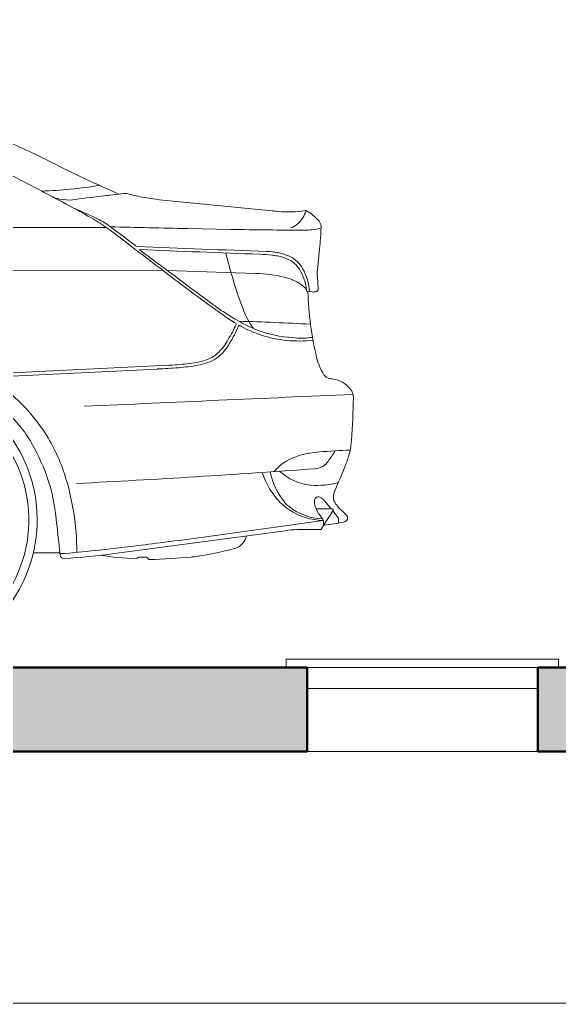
# Model space of a CAD drawing. Header units: millimetres. Extents: x 1135 to 1350, y 205 to 283.
# Drawn here: x 1161.455 to 1162.742, y 212.8 to 215.144 of the extents above; entities that cross this region are included whole.
import ezdxf

# ---------------------------------------------------------------- set-up
doc = ezdxf.new("R2010")
doc.units = ezdxf.units.MM
doc.header["$LTSCALE"] = 10
for name, color, linetype, lineweight in [('CARROS', 252, 'Continuous', 13), ('HACHT', 90, 'Continuous', 9), ('PAREDES 2', 50, 'Continuous', 50), ('pn 02', 16, 'Continuous', 20)]:
    doc.layers.add(name, color=color, linetype=linetype, lineweight=lineweight)

# ---------------------------------------------------------------- blocks, each defined once
blk = doc.blocks.new('A$C22F757E9')
at = {"layer": 'CARROS'}
for p, q in [((-112.6951, 1229.585), (-112.7085, 1229.5921)), ((-112.6475, 1229.5669), (-112.6564, 1229.5682)), ((-112.5042, 1229.5813), (-112.5359, 1229.5775)), ((-112.1501, 1229.5401), (-112.4263, 1229.5674)), ((-112.135, 1229.5386), (-112.1359, 1229.5387)), ((-112.5687, 1229.5163), (-112.5693, 1229.5167)), ((-112.077, 1229.5226), (-112.0767, 1229.523)), ((-113.149, 1229.4992), (-112.5448, 1229.5005)), ((-112.5316, 1229.491), (-112.5326, 1229.4917)), ((-112.2485, 1229.4958), (-112.3501, 1229.4978)), ((-112.0416, 1229.3985), (-112.0364, 1229.4496)), ((-112.1496, 1229.4344), (-112.1488, 1229.4343)), ((-112.1372, 1229.4326), (-112.1372, 1229.4325)), ((-112.1358, 1229.4404), (-112.1358, 1229.4404)), ((-112.4099, 1229.3982), (-113.2299, 1229.3993)), ((-112.4, 1229.3981), (-112.1893, 1229.391)), ((-112.1007, 1229.3754), (-112.0999, 1229.3751)), ((-112.0396, 1229.3543), (-112.0418, 1229.3818)), ((-112.0654, 1229.3476), (-112.0539, 1229.3467)), ((-112.2785, 1229.3084), (-112.2802, 1229.3096)), ((-112.2181, 1229.3039), (-112.2176, 1229.3027)), ((-112.2237, 1229.2649), (-112.2224, 1229.2642)), ((-112.1925, 1229.2591), (-112.1909, 1229.2585)), ((-112.2541, 1229.2335), (-112.2573, 1229.2279)), ((-112.0944, 1229.2372), (-112.1109, 1229.2387)), ((-112.2641, 1229.2057), (-112.2637, 1229.2063)), ((-112.8998, 1229.1399), (-112.4234, 1229.1631)), ((-112.3958, 1229.1719), (-112.897, 1229.1475)), ((-112.32, 1229.1808), (-112.3224, 1229.1802)), ((-112.3051, 1229.1777), (-112.3034, 1229.1783)), ((-112.0261, 1229.1493), (-112.0257, 1229.1487)), ((-112.0036, 1229.1391), (-112.003, 1229.139)), ((-112.7228, 1228.9862), (-112.7233, 1228.9872)), ((-111.9622, 1228.9782), (-111.9623, 1228.9775)), ((-112.0957, 1228.9534), (-112.0982, 1228.9525)), ((-112.0603, 1228.9627), (-112.0618, 1228.9624)), ((-111.9656, 1228.9613), (-111.9657, 1228.9607)), ((-112.031, 1228.9299), (-112.0307, 1228.93)), ((-112.023, 1228.9354), (-112.0228, 1228.9357)), ((-112.0034, 1228.8619), (-112.0035, 1228.8611)), ((-112.0486, 1228.8431), (-112.0485, 1228.8429)), ((-112.009, 1228.8297), (-112.0238, 1228.8479)), ((-112.0024, 1228.8507), (-112.0022, 1228.85)), ((-111.9928, 1228.8351), (-111.9725, 1228.8146)), ((-112.6655, 1228.8157), (-112.666, 1228.8204)), ((-112.1092, 1228.828), (-112.1088, 1228.8278)), ((-112.0446, 1228.8297), (-112.0061, 1228.8297)), ((-112.0302, 1228.8071), (-112.0354, 1228.814)), ((-112.0043, 1228.8262), (-112.0326, 1228.7817)), ((-112.0051, 1228.8248), (-111.9916, 1228.8081)), ((-112.2329, 1228.7734), (-112.0278, 1228.8021)), ((-112.0274, 1228.7988), (-112.0274, 1228.7899)), ((-111.991, 1228.8066), (-111.991, 1228.7962)), ((-112.1118, 1228.7787), (-112.5253, 1228.7232)), ((-112.0345, 1228.7807), (-112.0823, 1228.7807)), ((-112.5614, 1228.7317), (-112.4882, 1228.7402)), ((-112.7186, 1228.7251), (-112.6556, 1228.7251)), ((-112.4704, 1228.7124), (-112.4688, 1228.7137)), ((-112.4652, 1228.7151), (-112.4511, 1228.7151)), ((-112.4467, 1228.713), (-112.4453, 1228.7112))]:
    blk.add_line(p, q, dxfattribs=at)
for radius, start, end in [(0.3411, 291.4472, 248.5528), (0.3211, 278.6159, 261.3841)]:
    blk.add_arc((-113.0506, 1228.8035), radius, start, end, dxfattribs=at)
for centre, major_axis, start_param, end_param in [((-115.7813, 1223.6038), (0, 6.7518), -0.480165, -0.43088), ((-113.6791, 1227.6132), (0, 2.2823), -0.463089, -0.40291), ((-111.3385, 1232.3713), (0, 3.0359), 2.678504, 2.737388), ((-112.7368, 1230.7179), (0, 1.1315), 3.175485, 3.29989), ((-110.6178, 1233.6334), (0, 4.5646), 2.661428, 2.663127), ((-115.2742, 1224.5211), (0, 5.7005), -0.49121, -0.478466), ((-112.6484, 1229.6247), (0, 0.0571), 2.660333, 2.998225), ((-112.633, 1229.6692), (0, 0.1034), 2.998225, 3.291355), ((-112.3809, 1227.974), (0, 1.611), 0.105783, 0.149763), ((-112.6435, 1230.4838), (0, 0.9129), 3.247376, 3.26148), ((-112.5005, 1229.5505), (0, 0.031), -0.264151, 0.119887), ((-112.3751, 1230.0211), (0, 0.4565), 2.877441, 2.963296), ((-112.3541, 1230.1397), (0, 0.5769), 2.963296, 3.014213), ((-115.2742, 1224.5211), (0, 5.7005), -0.500621, -0.49121), ((-113.0083, 1228.5927), (0, 1.0311), -0.456049, -0.386826), ((-112.5866, 1224.9971), (0, 4.5646), -0.100377, -0.097211), ((-112.1109, 1229.7818), (0, 0.2445), 3.041215, 3.310684), ((-112.1624, 1229.5755), (0, 0.1015), 4.169741, 4.36336), ((-112.0696, 1229.5363), (0, 0.00456), -0.521258, 0.169091), ((-112.1241, 1229.4399), (0, 0.1157), -0.844156, -0.521258), ((-112.6865, 1229.3218), (0, 0.2282), -0.547977, -0.500621), ((-112.8387, 1229.0673), (0, 0.526), -0.632011, -0.547977), ((-112.6104, 1229.4159), (0, 0.1141), -0.607997, -0.456049), ((-112.1232, 1229.5509), (0, 0.0548), 3.54172, 4.169741), ((-112.0591, 1229.4986), (0, 0.0275), -0.996526, -0.844156), ((-112.0553, 1229.5011), (0, 0.0228), 4.67002, 5.286659), ((-113.4451, 1228.1986), (0, 1.5973), -0.663926, -0.607997), ((-111.5726, 1270.6053), (0, 41.1151), 3.117825, 3.122398), ((-113.0098, 1228.8281), (0, 0.8216), -0.645248, -0.632011), ((-112.0711, 1238.8722), (0, 9.3781), 3.122398, 3.141593), ((-112.1245, 1229.554), (0, 0.0581), 3.488989, 3.54172), ((-112.0711, 1229.6577), (0, 0.1636), 3.141593, 3.24405), ((-112.066, 1229.6075), (0, 0.1132), 3.24405, 3.443862), ((-112.8635, 1229.5359), (0, 0.8439), 4.609947, 4.67002), ((106.0704, 1524.2399), (0, 368.9283), 2.496344, 2.496736), ((-112.4712, 1229.462), (0, 0.00685), 2.477667, 3.09935), ((-111.0146, 1264.4394), (0, 35.0155), 3.09935, 3.108308), ((-112.465, 1229.4472), (0, 0.000456), -0.040399, 2.505723), ((-93.0031, 1256.2087), (0, 33.2628), 2.505723, 2.511926), ((-109.8219, 1295.8191), (0, 66.4256), 3.101194, 3.105568), ((-112.1688, 1229.2553), (0, 0.1881), -0.172415, -0.033029), ((-111.1292, 1229.7204), (0, 1.1814), 1.810755, 1.916587), ((-112.1927, 1229.0489), (0, 0.388), -0.112996, -0.036024), ((-112.1688, 1229.2553), (0, 0.1801), -0.172415, -0.112996), ((-112.1621, 1229.2944), (0, 0.1404), -0.18057, -0.172415), ((-112.157, 1229.3226), (0, 0.1118), -0.440268, -0.18057), ((-112.1621, 1229.2944), (0, 0.1483), -0.18057, -0.172415), ((-112.157, 1229.3226), (0, 0.1197), -0.440268, -0.18057), ((-112.1354, 1229.3689), (0, 0.0605), -1.017903, -0.440268), ((-112.1354, 1229.3689), (0, 0.0685), -1.051752, -0.440268), ((-112.5444, 1229.2153), (0, 0.2282), -0.650617, -0.644857), ((-109.8064, 1232.8664), (0, 4.3603), 2.490975, 2.532079), ((-112.1873, 1229.3365), (0, 0.1224), -1.463246, -1.017903), ((-112.1872, 1229.3389), (0, 0.1289), -1.506717, -1.051752), ((-111.9521, 1229.3892), (0, 0.0913), 1.468354, 1.651542), ((-112.2332, 1228.0465), (0, 1.3452), -0.040497, -0.033169), ((-112.1909, 1229.1061), (0, 0.2847), -0.281997, -0.040497), ((-112.1535, 1229.2371), (0, 0.1483), -0.369872, -0.281997), ((-112.1301, 1229.2958), (0, 0.085), -0.839346, -0.369872), ((-112.0652, 1229.3499), (0, 0.00228), 1.678347, 3.068342), ((-112.0463, 1229.3538), (0, 0.00685), 3.273684, 4.793135), ((-111.6393, 1230.2471), (0, 1.1411), 2.511926, 2.534968), ((-111.3293, 1229.3684), (0, 0.7464), 1.598733, 1.811345), ((-112.0509, 1229.3885), (0, 0.0419), 3.068342, 3.273684), ((-111.9038, 1229.8566), (0, 0.6673), 2.534968, 2.593508), ((-111.8857, 1229.4437), (0, 0.3652), 1.916587, 1.96366), ((-112.0044, 1229.3923), (0, 0.2342), 1.96366, 2.170315), ((-112.0081, 1229.6655), (0, 0.4565), 2.532079, 2.610095), ((-112.0354, 1229.6377), (0, 0.4108), 2.593508, 2.747223), ((-112.7353, 1229.5193), (0, 0.5659), 4.182958, 4.254446), ((-112.5417, 1229.4075), (0, 0.3473), 4.157444, 4.290717), ((-112.2372, 1229.2701), (0, 0.00228), 4.254446, 5.751688), ((-112.2275, 1229.2645), (0, 0.00228), -0.50674, 1.149125), ((-112.4538, 1221.6418), (0, 7.6386), -0.05258, -0.029872), ((-112.0081, 1229.6655), (0, 0.4565), 2.634853, 2.641732), ((-112.098, 1229.4955), (0, 0.2635), 2.641732, 2.838428), ((-112.0863, 1229.5181), (0, 0.2805), 2.747223, 3.048056), ((-112.0842, 1229.5404), (0, 0.3106), 2.838428, 3.246013), ((-112.0932, 1229.4433), (0, 0.2054), 3.048056, 3.053896), ((-112.0792, 1229.4127), (0, 0.1761), 3.053896, 3.290004), ((-112.3544, 1229.2867), (0, 0.1149), 3.808083, 4.002461), ((-112.3505, 1229.2832), (0, 0.1096), 4.002461, 4.182958), ((-112.4038, 1229.3207), (0, 0.1826), 4.034579, 4.157444), ((-112.3428, 1229.2853), (0, 0.1071), 3.358912, 3.669646), ((-112.329, 1229.2587), (0, 0.0845), 3.453842, 4.034579), ((-112.3123, 1229.2323), (0, 0.0456), 3.669646, 3.808083), ((-111.9125, 1229.2232), (0, 0.1369), 1.811345, 2.140251), ((-112.5196, 1231.1959), (0, 2.0351), 3.189594, 3.214978), ((-112.4023, 1229.3087), (0, 0.1369), 3.189594, 3.209969), ((-112.4773, 1230.4202), (0, 1.2511), 3.209969, 3.247384), ((-112.4041, 1229.6014), (0, 0.4363), 3.214978, 3.322971), ((-112.3709, 1229.4031), (0, 0.2282), 3.247384, 3.358912), ((-112.357, 1229.3406), (0, 0.1712), 3.322971, 3.453842), ((-113.0436, 1228.7822), (0, 0.3851), -0.879418, -0.395345), ((-113.0527, 1228.7687), (0, 0.4399), -0.968728, -0.551237), ((-112.0111, 1229.1582), (0, 0.0176), 2.140251, 2.994047), ((-112.0666, 1228.7795), (0, 0.3652), -0.175882, -0.147546), ((-112.0149, 1229.071), (0, 0.0691), -0.826104, -0.175882), ((-111.9896, 1229.0946), (0, 0.0342), 4.699659, 5.457081), ((-94.3348, 809.6698), (0, 419.814), 0.042618, 0.044168), ((-113.3893, 1229.1127), (0, 1.455), 4.630587, 4.699659), ((-112.9851, 1228.8313), (0, 0.3081), -1.040348, -0.879418), ((-113.0291, 1228.7852), (0, 0.4108), -1.25434, -0.968728), ((-113.1192, 1228.7502), (0, 0.4665), -1.26016, -1.040348), ((-112.0791, 1228.9931), (0, 0.1196), 4.443086, 4.581519), ((-112.2743, 1229.0199), (0, 0.3195), 4.581519, 4.630587), ((-112.0615, 1228.8518), (0, 0.1073), 0.353929, 0.582194), ((-112.0326, 1228.7801), (0, 0.1847), 0.161037, 0.353929), ((-112.017, 1228.6924), (0, 0.2739), 0.073445, 0.161037), ((-111.8311, 1226.1284), (0, 2.8448), 0.047251, 0.073445), ((-112.3205, 1229.1771), (0, 0.3874), 4.06366, 4.142195), ((-112.1825, 1229.0214), (0, 0.2282), 4.319252, 4.443086), ((-112.0582, 1228.8466), (0, 0.1135), 0.582194, 0.883749), ((-112.0503, 1228.9711), (0, 0.0456), 3.213692, 3.584061), ((-112.0427, 1228.9557), (0, 0.0285), 3.584061, 3.919448), ((-112.0701, 1228.9845), (0, 0.0685), 3.919448, 4.06366), ((-118.6194, 1231.731), (0, 7.3013), 4.309886, 4.319252), ((-113.2045, 1228.7269), (0, 0.5982), 4.711155, 5.028845), ((-113.8223, 1253.8744), (0, 25.0139), 3.190559, 3.213692), ((-112.0067, 1228.9716), (0, 0.1778), 1.884873, 2.366505), ((-111.9962, 1228.9505), (0, 0.1634), 1.771213, 2.267723), ((-112.0439, 1229.0195), (0, 0.134), 2.413159, 3.024505), ((-113.0456, 1228.7742), (0, 0.388), -1.451512, -1.26016), ((-112.0541, 1228.9318), (0, 0.0456), 3.024505, 3.072311), ((-112.0432, 1229.0908), (0, 0.2051), 3.072311, 3.398477), ((-112.0403, 1228.8505), (0, 0.00799), 0.156021, 1.296804), ((-112.0394, 1228.8444), (0, 0.0142), -0.821221, 0.156021), ((-111.9829, 1228.858), (0, 0.0212), 1.42499, 1.923153), ((-111.9678, 1228.8566), (0, 0.0365), 1.168293, 1.42499), ((-112.0349, 1228.9424), (0, 0.1369), 2.366505, 2.558654), ((-112.068, 1228.8895), (0, 0.0685), 2.267723, 2.468302), ((-112.0265, 1228.9424), (0, 0.1361), 2.468302, 3.117787), ((-112.0254, 1228.8463), (0, 0.0237), 1.296804, 1.705339), ((-112.0118, 1228.8479), (0, 0.0377), 1.705339, 1.896011), ((-111.9766, 1228.86), (0, 0.0753), 1.896011, 2.226721), ((-112.1249, 1228.7635), (0, 0.1329), -0.883014, -0.821221), ((-111.9642, 1228.8642), (0, 0.0411), 1.923153, 2.356718), ((-117.4858, 1228.2293), (0, 4.9277), -1.471081, -1.451512), ((-112.0242, 1228.958), (0, 0.156), 2.558654, 3.114879), ((-112.0061, 1228.8274), (0, 0.00228), 4.137918, 6.283185), ((-111.9789, 1228.8081), (0, 0.00913), 3.364578, 5.498311), ((-112.0409, 1228.7988), (0, 0.0137), 4.712389, 5.368314), ((-112.0653, 1229.1948), (0, 0.4057), 3.238431, 3.364578), ((-111.9933, 1228.8066), (0, 0.00228), -1.570796, -0.883014), ((-114.1694, 1243.0169), (0, 14.3784), 3.265637, 3.278722), ((-112.2533, 1228.7755), (0, 0.0442), 4.047255, 4.48105), ((-112.0823, 1228.5525), (0, 0.2282), 0, 0.131535), ((-112.0345, 1228.783), (0, 0.00228), 3.141593, 4.137918), ((-113.293, 1235.8826), (0, 7.1889), 3.25546, 3.265637), ((-112.2474, 1228.7708), (0, 0.0365), 3.399898, 4.047255), ((-112.8535, 1231.4773), (0, 2.7617), 3.214481, 3.219198), ((-112.6461, 1228.7208), (0, 0.00913), 1.670512, 3.198199), ((-112.7369, 1230.3462), (0, 1.6371), 3.198199, 3.273128), ((-112.8169, 1230.9993), (0, 2.2823), 3.219198, 3.25546), ((-112.4505, 1229.4053), (0, 0.6947), 2.984299, 3.106872), ((-112.353, 1228.8515), (0, 0.1369), 3.220182, 3.281181), ((-112.4492, 1229.5461), (0, 0.8384), 3.281181, 3.399898), ((-112.4741, 1228.7167), (0, 0.00571), 3.106872, 3.843408), ((-112.4652, 1228.7094), (0, 0.00571), 0, 0.701815), ((-112.4511, 1228.7094), (0, 0.00571), -0.895619, 0), ((-112.4409, 1228.7147), (0, 0.00571), 2.245974, 3.181948), ((-112.5445, 1231.319), (0, 2.6121), 3.181948, 3.220182)]:
    blk.add_ellipse(centre, major_axis=major_axis, ratio=0.985222, start_param=start_param, end_param=end_param, dxfattribs=at)

msp = doc.modelspace()

# ---------------------------------------------------------------- hatches: boundary and pattern name
at = {"layer": 'HACHT'}
h = msp.add_hatch(color=256, dxfattribs=at)
h.paths.add_polyline_path([(1162.1404, 216.9), (1156.9934, 216.9), (1156.9934, 216.7), (1157.1434, 216.7), (1162.1404, 216.7)])
h.paths.add_polyline_path([(1162.1404, 213.6), (1156.9934, 213.6), (1156.9934, 213.4), (1162.1404, 213.4)])
h.paths.add_polyline_path([(1156.9934, 213.6), (1151.2434, 213.6), (1152.2055, 213.4), (1156.9934, 213.4)])
h.paths.add_polyline_path([(1156.9934, 216.9), (1151.2434, 216.9), (1152.2055, 216.7), (1156.9934, 216.7)])
h.paths.add_polyline_path([(1151.2434, 216.9), (1150.9934, 216.9), (1150.9934, 216.7), (1151.1434, 216.7), (1152.2055, 216.7)])
h.paths.add_polyline_path([(1151.2434, 213.6), (1150.9934, 213.6), (1150.9934, 213.4), (1152.2055, 213.4)])
h.paths.add_polyline_path([(1150.9934, 213.6), (1147.1892, 213.6), (1147.1892, 213.4), (1150.9934, 213.4)])
h.paths.add_polyline_path([(1150.9934, 216.9), (1147.1892, 216.9), (1147.1892, 216.7), (1150.9934, 216.7)])
h.paths.add_polyline_path([(1146.6392, 216.9), (1146.1184, 216.9), (1146.1184, 216.7), (1146.6392, 216.7)])
h.paths.add_polyline_path([(1146.1184, 216.9), (1145.8684, 216.9), (1145.8684, 216.7), (1146.1184, 216.7)])
h.paths.add_polyline_path([(1146.6392, 213.6), (1145.8684, 213.6), (1145.8684, 213.4), (1146.6392, 213.4)])
h = msp.add_hatch(color=256, dxfattribs=at)
h.paths.add_polyline_path([(1168.9934, 216.9), (1168.9934, 216.7), (1169.1434, 216.7), (1174.9934, 216.7), (1174.9934, 216.9)])
h.paths.add_polyline_path([(1162.9934, 216.9), (1162.9934, 216.7), (1163.1434, 216.7), (1168.9934, 216.7), (1168.9934, 216.9)])
h.paths.add_polyline_path([(1168.9934, 213.4), (1168.9934, 213.6), (1162.9934, 213.6), (1162.9934, 213.4)])
h.paths.add_polyline_path([(1174.9934, 213.4), (1174.9934, 213.6), (1168.9934, 213.6), (1168.9934, 213.4)])
h.paths.add_polyline_path([(1162.9934, 216.7), (1162.9934, 216.9), (1162.6904, 216.9), (1162.6904, 216.7)])
h.paths.add_polyline_path([(1162.6904, 213.6), (1162.6904, 213.4), (1162.9934, 213.4), (1162.9934, 213.6)])

# ---------------------------------------------------------------- linework, layer by layer
for p, q in [((1162.0908, 213.62), (1162.7399, 213.62)), ((1162.0908, 213.62), (1162.0908, 213.6)), ((1162.7399, 213.62), (1162.7399, 213.6)), ((1162.1404, 213.6), (1162.6904, 213.6)), ((1162.1404, 213.55), (1162.6904, 213.55)), ((1162.1404, 213.4), (1162.6904, 213.4))]:
    msp.add_line(p, q, dxfattribs=at)
at = {"layer": 'PAREDES 2'}
for p, q in [((1147.1892, 213.6), (1162.1404, 213.6)), ((1162.1404, 213.6), (1162.1404, 213.4)), ((1162.6904, 213.6), (1162.6904, 213.4)), ((1162.6904, 213.6), (1179.6588, 213.6)), ((1147.1892, 213.4), (1162.1404, 213.4)), ((1162.6904, 213.4), (1179.6588, 213.4))]:
    msp.add_line(p, q, dxfattribs=at)
at = {"layer": 'pn 02'}
msp.add_line((1146.1184, 212.8), (1184.2684, 212.8), dxfattribs=at)

# ---------------------------------------------------------------- block references
at = {"layer": 'CARROS'}
msp.add_blockref('A$C22F757E9', (1274.2067, -1014.8517), dxfattribs=at)

doc.saveas('drawing.dxf')
